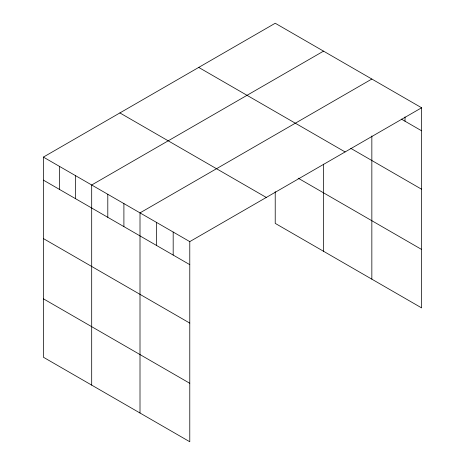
<?xml version="1.0" encoding="UTF-8"?>
<svg xmlns="http://www.w3.org/2000/svg" width="465" height="465" viewBox="0 0 465 465"><rect width="100%" height="100%" fill="white"/><g stroke="black" fill="none" stroke-linecap="round" stroke-linejoin="round"><path stroke-width="0.7" d="M43.385 157.1L189.778 241.62L189.778 441.75L43.385 357.23L43.385 157.1L275.222 23.25L421.616 107.77L421.616 307.9L275.222 223.38L275.222 191.632M323.535 51.138L91.692 184.994L91.692 385.125M371.843 79.033L140.006 212.883L140.006 413.013M189.778 241.62L421.616 107.77M401.336 119.092L421.616 130.799M350.784 148.347L421.616 189.243M198.718 67.419L345.106 151.939M298.141 178.171L421.616 249.455M119.894 112.931L266.282 197.445M43.385 180.129L189.778 264.649M43.385 238.574L189.778 323.094M43.385 298.792L189.778 383.305M405.021 116.901L405.021 121.22M371.843 135.972L371.843 279.163M323.535 164.157L323.535 251.274M173.183 232.041L173.183 255.07M156.595 222.462L156.595 245.491M123.899 203.583L123.899 226.618M107.799 194.289L107.799 217.318M75.592 175.694L75.592 198.724M59.491 166.4L59.491 189.429"/></g></svg>
